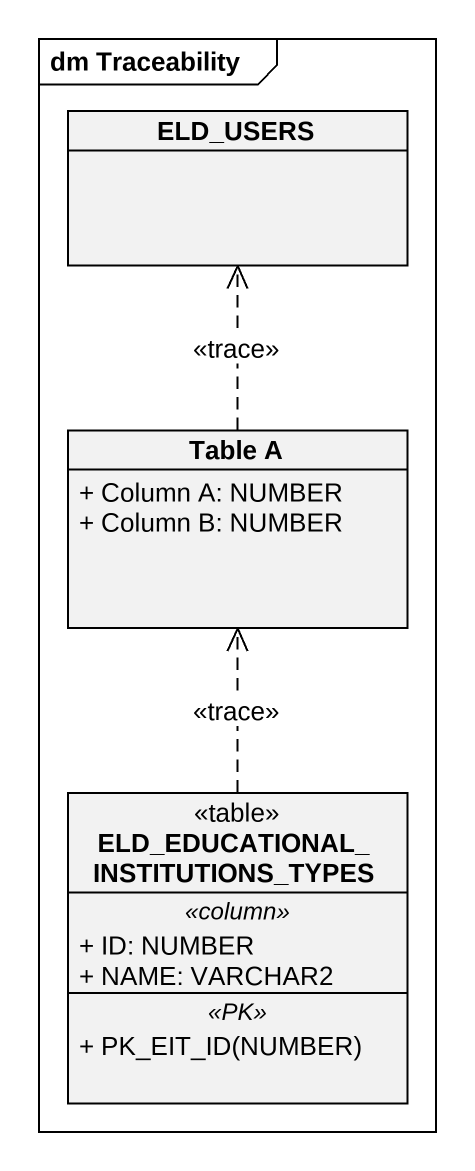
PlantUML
@startuml
mainframe dm Traceability
hide circle
hide empty members
skinparam classAttributeIconSize 0
class ELD_USERS
class "Table A" as Table_A {
  + Column A: NUMBER
  + Column B: NUMBER
}
class "ELD_EDUCATIONAL_INSTITUTIONS_TYPES" as ELD_EDUCATIONAL <<table>> {
  .. <<column>> ..
  + ID: NUMBER
  + NAME: VARCHAR2
  .. <<PK>> ..
  + PK_EIT_ID(NUMBER)
}
Table_A .up.> ELD_USERS : <<trace>>
ELD_EDUCATIONAL .up.> Table_A : <<trace>>
@enduml
